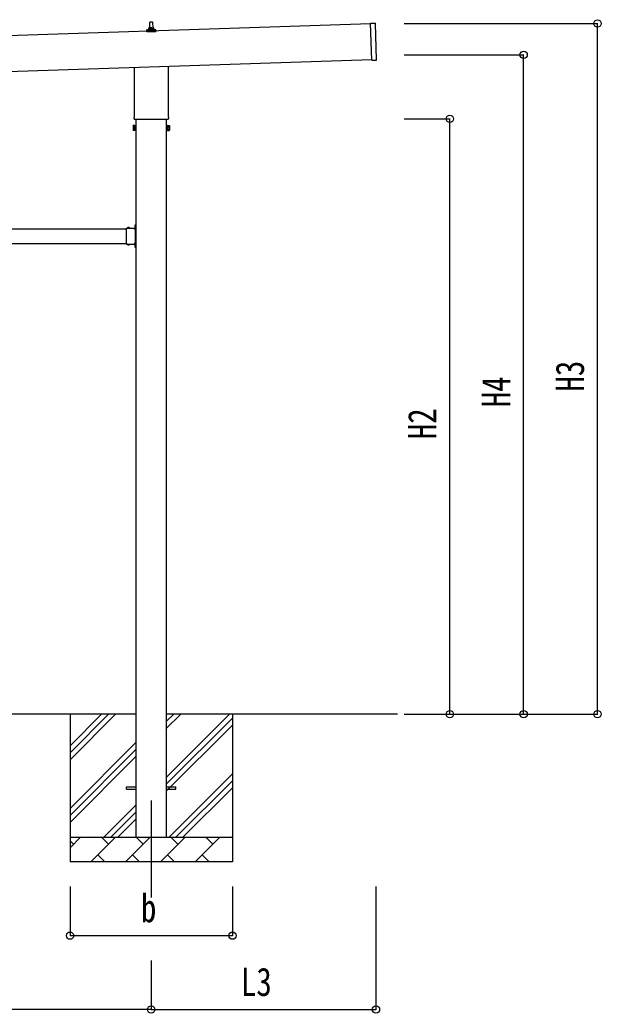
# Model space of a CAD drawing. Units: millimetres, scale not verified. Extents: x -14718 to 14718, y -10395 to 10395.
# Drawn here: x -152 to 2210, y -2808 to 1229 of the extents above; entities that cross this region are included whole.
import ezdxf
from ezdxf.enums import TextEntityAlignment as Align

# ---------------------------------------------------------------- set-up
doc = ezdxf.new("R2010")
doc.units = ezdxf.units.MM
doc.header["$LTSCALE"] = 40
for name, color, linetype in [('0-4_YKK_12', 2, 'Continuous'), ('0-5_YKK_13', 4, 'Continuous'), ('0-6_YKK_A1', 4, 'Continuous'), ('0-7_YKK_D', 6, 'Continuous')]:
    doc.layers.add(name, color=color, linetype=linetype)
doc.styles.add('ＭＳ ゴシック', font='')
doc.styles.get('ＭＳ ゴシック').set_extended_font_data('MS Gothic')

msp = doc.modelspace()

# ---------------------------------------------------------------- linework, layer by layer
at = {"layer": '0-4_YKK_12'}
msp.add_line((382.07, -1943.5), (382.07, -2338.5), dxfattribs=at)
at = {"layer": '0-5_YKK_13'}
for p, q in [((376.07, 1195.76), (376.8, 1219.29)), ((377.8, 1220.26), (386.34, 1220.26)), ((387.34, 1219.29), (388.07, 1195.76)), ((1272.87, 1214.8), (1291.86, 1215.44)), ((1277.87, 1064.89), (1272.87, 1214.8)), ((1297.82, 1066.55), (1292.89, 1214.47)), ((363.82, 1180.26), (363.82, 1187.97)), ((400.32, 1180.26), (363.82, 1180.26)), ((364.2, 1188.76), (399.94, 1188.76)), ((364.58, 1188.95), (371.3, 1190.58)), ((371.69, 1190.76), (392.45, 1190.76)), ((372.07, 1191.55), (372.07, 1195.76)), ((373.07, 1195.76), (391.07, 1195.76)), ((392.07, 1191.55), (392.07, 1195.76)), ((399.55, 1188.95), (392.83, 1190.58)), ((400.32, 1180.26), (400.32, 1187.97)), ((1277.87, 1064.89), (1296.86, 1065.52)), ((313.77, 836.27), (313.77, 1035.64)), ((450.37, 1040.2), (450.37, 836.27)), ((312.07, 827.5), (312.07, 833)), ((450.01, 824), (314.13, 824)), ((452.07, 833), (452.07, 827.5)), ((308.07, 798), (308.83, 799.31)), ((308.07, 798), (308.07, 781)), ((308.07, 781), (308.83, 779.69)), ((315.07, 794.41), (308.83, 794.41)), ((315.07, 784.59), (308.83, 784.59)), ((315.07, 779.69), (308.83, 779.69)), ((317.57, 780.3), (315.07, 780.3)), ((446.57, 780.3), (449.07, 780.3)), ((449.07, 794.41), (455.31, 794.41)), ((449.07, 784.59), (455.31, 784.59)), ((449.07, 779.69), (455.31, 779.69)), ((456.07, 798), (455.31, 799.31)), ((456.07, 781), (455.31, 779.69)), ((456.07, 798), (456.07, 781)), ((281.57, 371.21), (281.57, 381.6)), ((281.57, 381.6), (317.97, 381.6)), ((281.57, 329.21), (281.57, 369.79)), ((284.83, 382.46), (284.83, 382.3)), ((285.53, 381.6), (293.6, 381.6)), ((288.44, 381.6), (287.12, 384.26)), ((290.69, 381.6), (292.02, 384.26)), ((294.3, 382.46), (294.3, 382.3)), ((313.87, 389.5), (319.57, 389.5)), ((317.57, 380), (314.57, 380)), ((317.97, 390.63), (315.31, 391.95)), ((317.97, 388.37), (315.31, 387.05)), ((317.11, 394.23), (317.27, 394.23)), ((317.11, 384.76), (317.27, 384.76)), ((317.57, 371.21), (317.57, 378)), ((317.57, 329.21), (317.57, 369.79)), ((317.97, 397), (319.57, 397)), ((317.97, 380.04), (317.97, 397)), ((317.97, 393.53), (317.97, 385.46)), ((319.57, 392.5), (317.97, 392.5)), ((317.97, 391.5), (319.57, 391.5)), ((317.97, 387.5), (319.57, 387.5)), ((319.57, 386.5), (317.97, 386.5)), ((281.57, 317.4), (281.57, 327.79)), ((317.57, 321), (317.57, 327.79)), ((281.57, 317.4), (317.97, 317.4)), ((284.83, 316.54), (284.83, 316.7)), ((285.53, 317.4), (293.6, 317.4)), ((288.44, 317.4), (287.12, 314.74)), ((290.69, 317.4), (292.02, 314.74)), ((294.3, 316.54), (294.3, 316.7)), ((314.57, 319), (317.57, 319)), ((317.97, 310.63), (315.31, 311.95)), ((317.97, 308.37), (315.31, 307.05)), ((317.11, 314.23), (317.27, 314.23)), ((317.11, 304.76), (317.27, 304.76)), ((317.97, 302), (317.97, 318.96)), ((317.97, 313.53), (317.97, 305.46)), ((317.97, 311.5), (319.57, 311.5)), ((317.97, 307.5), (319.57, 307.5)), ((317.97, 302), (319.57, 302)), ((282.07, -1889), (319.57, -1889)), ((282.07, -1898), (282.07, -1889)), ((444.57, -1889), (482.07, -1889)), ((482.07, -1898), (482.07, -1889)), ((282.07, -1898), (319.57, -1898)), ((444.57, -1898), (482.07, -1898))]:
    msp.add_line(p, q, dxfattribs=at)
for points in [[(315.07, 779.69), (315.07, 799.31), (308.83, 799.31)], [(315.07, 780.3), (315.07, 798.7), (317.57, 798.7)], [(449.07, 780.3), (449.07, 798.7), (446.57, 798.7)], [(449.07, 779.69), (449.07, 799.31), (455.31, 799.31)], [(317.57, 378), (314.57, 378), (314.57, 381.6)], [(319.57, 382), (319.57, 388), (319.57, 391), (319.57, 397)], [(317.57, 321), (314.57, 321), (314.57, 317.4)], [(319.57, 302), (319.57, 308), (319.57, 311), (319.57, 317)]]:
    msp.add_lwpolyline(points, dxfattribs=at)
for points in [[(317.57, 779), (317.57, 800), (319.57, 800), (319.57, 779)], [(446.57, 779), (446.57, 800), (444.57, 800), (444.57, 779)]]:
    msp.add_lwpolyline(points, close=True, dxfattribs=at)
for centre, radius, start, end in [((377.8, 1219.26), 1, 90, 178.60509), ((386.34, 1219.26), 1, 1.39491, 90), ((1291.89, 1214.44), 1, 1.90915, 91.90915), ((364.82, 1187.97), 1, 103.62699, 180), ((371.07, 1191.55), 1, 283.62699, 0), ((376.15, 1195.13), 4.13, 90, 171.17633), ((373.07, 1194.76), 1, 90, 180), ((385.4, 1195.76), 4.83, 133.60282, 180), ((378.74, 1195.76), 4.83, 0, 46.39718), ((387.98, 1195.13), 4.13, 8.82367, 90), ((391.07, 1194.76), 1, 0, 90), ((393.07, 1191.55), 1, 180, 256.37301), ((399.32, 1187.97), 1, 0, 76.37301), ((1296.82, 1066.52), 1, 271.90915, 1.90915), ((316.07, 833), 4, 125.09963, 180), ((316.07, 827.5), 4, 180, 194.47751), ((316.07, 827.5), 4, 194.47751, 241.04498), ((448.07, 827.5), 4, 298.95502, 345.52249), ((448.07, 833), 4, 0, 54.90037), ((448.07, 827.5), 4, 345.52249, 0), ((312.41, 796.86), 4.34, 145.61575, 214.38425), ((312.41, 782.14), 4.34, 145.61575, 214.38425), ((324.31, 789.5), 16.24, 162.41205, 197.58795), ((451.72, 796.86), 4.34, 325.61575, 34.38425), ((439.83, 789.5), 16.24, 342.41205, 17.58795), ((451.72, 782.14), 4.34, 325.61575, 34.38425), ((280.87, 370.5), 1, 314.427, 45.573), ((285.53, 382.3), 0.7, 180, 270), ((285.7, 382.46), 0.862, 129.12355, 180), ((289.57, 377.7), 7, 90, 129.12355), ((289.57, 377.7), 7, 50.87645, 90), ((293.6, 382.3), 0.7, 270, 0), ((293.44, 382.46), 0.862, 0, 50.87645), ((321.87, 389.5), 7, 140.87645, 180), ((321.87, 389.5), 7, 180, 219.12355), ((317.11, 393.37), 0.862, 90, 140.87645), ((317.11, 385.63), 0.862, 219.12355, 270), ((317.27, 393.53), 0.7, 0, 90), ((317.27, 385.46), 0.7, 270, 0), ((318.27, 370.5), 1, 134.427, 225.573), ((317.57, 382), 2, 270, 0), ((280.87, 328.5), 1, 314.427, 45.573), ((318.27, 328.5), 1, 134.427, 225.573), ((285.53, 316.7), 0.7, 90, 180), ((285.7, 316.54), 0.862, 180, 230.87645), ((289.57, 321.3), 7, 230.87645, 270), ((289.57, 321.3), 7, 270, 309.12355), ((293.6, 316.7), 0.7, 0, 90), ((293.44, 316.54), 0.862, 309.12355, 0), ((321.87, 309.5), 7, 140.87645, 180), ((321.87, 309.5), 7, 180, 219.12355), ((317.11, 313.37), 0.862, 90, 140.87645), ((317.11, 305.63), 0.862, 219.12355, 270), ((317.27, 313.53), 0.7, 0, 90), ((317.27, 305.46), 0.7, 270, 0), ((317.57, 317), 2, 0, 90)]:
    msp.add_arc(centre, radius, start, end, dxfattribs=at)
at = {"layer": '0-6_YKK_A1'}
for p, q in [((1272.95, 1212.67), (-4119.07, 1032.96)), ((-4114.24, 888.04), (1277.78, 1067.78)), ((319.57, 824), (319.57, -2093.5)), ((444.57, -2093.5), (444.57, 824)), ((-1317.43, 379.5), (281.57, 379.5)), ((-1317.43, 319.5), (281.57, 319.5)), ((314.57, 319.5), (319.07, 319.5)), ((319.57, -1593.5), (-1355.43, -1593.5)), ((52.07, -1593.5), (52.07, -2193.5)), ((52.07, -1778.55), (237.12, -1593.5)), ((52.07, -1750.27), (208.84, -1593.5)), ((52.07, -1721.98), (180.55, -1593.5)), ((1382.95, -1593.5), (444.57, -1593.5)), ((444.57, -1848.6), (699.67, -1593.5)), ((444.57, -1650.61), (501.68, -1593.5)), ((444.57, -1622.32), (473.39, -1593.5)), ((444.57, -1876.88), (712.07, -1609.38)), ((712.07, -1593.5), (712.07, -2193.5)), ((444.57, -1905.17), (712.07, -1637.67)), ((52.07, -1976.54), (319.57, -1709.04)), ((52.07, -2004.82), (319.57, -1737.32)), ((52.07, -2033.11), (319.57, -1765.61)), ((454.23, -2093.5), (712.07, -1835.66)), ((482.51, -2093.5), (712.07, -1863.94)), ((510.8, -2093.5), (712.07, -1892.23)), ((189.67, -2093.5), (319.57, -1963.6)), ((217.95, -2093.5), (319.57, -1991.88)), ((246.24, -2093.5), (319.57, -2020.17)), ((52.07, -2093.5), (712.07, -2093.5)), ((52.07, -2136.39), (94.96, -2093.5)), ((136.38, -2193.5), (236.38, -2093.5)), ((207.83, -2122.05), (179.28, -2093.5)), ((277.81, -2193.5), (377.81, -2093.5)), ((349.25, -2122.05), (320.7, -2093.5)), ((419.23, -2193.5), (519.23, -2093.5)), ((490.67, -2122.05), (462.12, -2093.5)), ((560.65, -2193.5), (660.65, -2093.5)), ((632.09, -2122.05), (603.54, -2093.5)), ((708.79, -2093.5), (712.07, -2090.22)), ((66.41, -2122.05), (52.07, -2107.71)), ((164.94, -2164.95), (193.49, -2193.5)), ((306.36, -2164.95), (334.91, -2193.5)), ((447.78, -2164.95), (476.33, -2193.5)), ((589.2, -2164.95), (617.75, -2193.5)), ((712.07, -2193.5), (52.07, -2193.5))]:
    msp.add_line(p, q, dxfattribs=at)
msp.add_lwpolyline([(314.57, 379.5), (319.07, 379.5), (319.07, 319.5)], dxfattribs=at)
at = {"layer": '0-7_YKK_D'}
for p, q in [((1409.1, 1213.95), (2196.25, 1213.95)), ((2195.25, -1593.5), (2195.25, 1213.95)), ((1409.1, 1086.5), (1896.25, 1086.5)), ((1895.25, -1593.5), (1895.25, 1086.5)), ((1409.1, 826.5), (1596.25, 826.5)), ((1595.25, -1593.5), (1595.25, 826.5)), ((1409.1, -1593.5), (1596.25, -1593.5)), ((1409.1, -1593.5), (2196.25, -1593.5)), ((1709.1, -1593.5), (1896.25, -1593.5)), ((52.07, -2293.5), (52.07, -2494.5)), ((712.07, -2293.5), (712.07, -2494.5)), ((1295.25, -2293.5), (1295.25, -2794.5)), ((52.07, -2493.5), (712.07, -2493.5)), ((382.07, -2594.5), (382.07, -2794.5)), ((382.07, -2594.5), (382.07, -2794.5)), ((382.07, -2793.5), (-1417.93, -2793.5)), ((382.07, -2793.5), (1295.25, -2793.5))]:
    msp.add_line(p, q, dxfattribs=at)
for centre in [(2195.25, 1213.95), (1895.25, 1086.5), (1595.25, 826.5), (1595.25, -1593.5), (1895.25, -1593.5), (2195.25, -1593.5), (52.07, -2493.5), (712.07, -2493.5), (382.07, -2793.5), (382.07, -2793.5), (1295.25, -2793.5)]:
    msp.add_circle(centre, 14.88, dxfattribs=at)

# ---------------------------------------------------------------- texts
at = {"layer": '0-7_YKK_D', "style": 'ＭＳ ゴシック', "width": 0.8}
for s, p in [('H3', (2175.25, -282.18)), ('H4', (1875.25, -345.9)), ('H2', (1575.25, -475.9))]:
    msp.add_text(s, height=115.5, rotation=90, dxfattribs=at).set_placement(p, align=Align.BOTTOM_LEFT)
for s, p in [('b', (340.07, -2473.5)), ('L3', (746.26, -2773.5))]:
    msp.add_text(s, height=115.5, dxfattribs=at).set_placement(p, align=Align.BOTTOM_LEFT)

doc.saveas('drawing.dxf')
